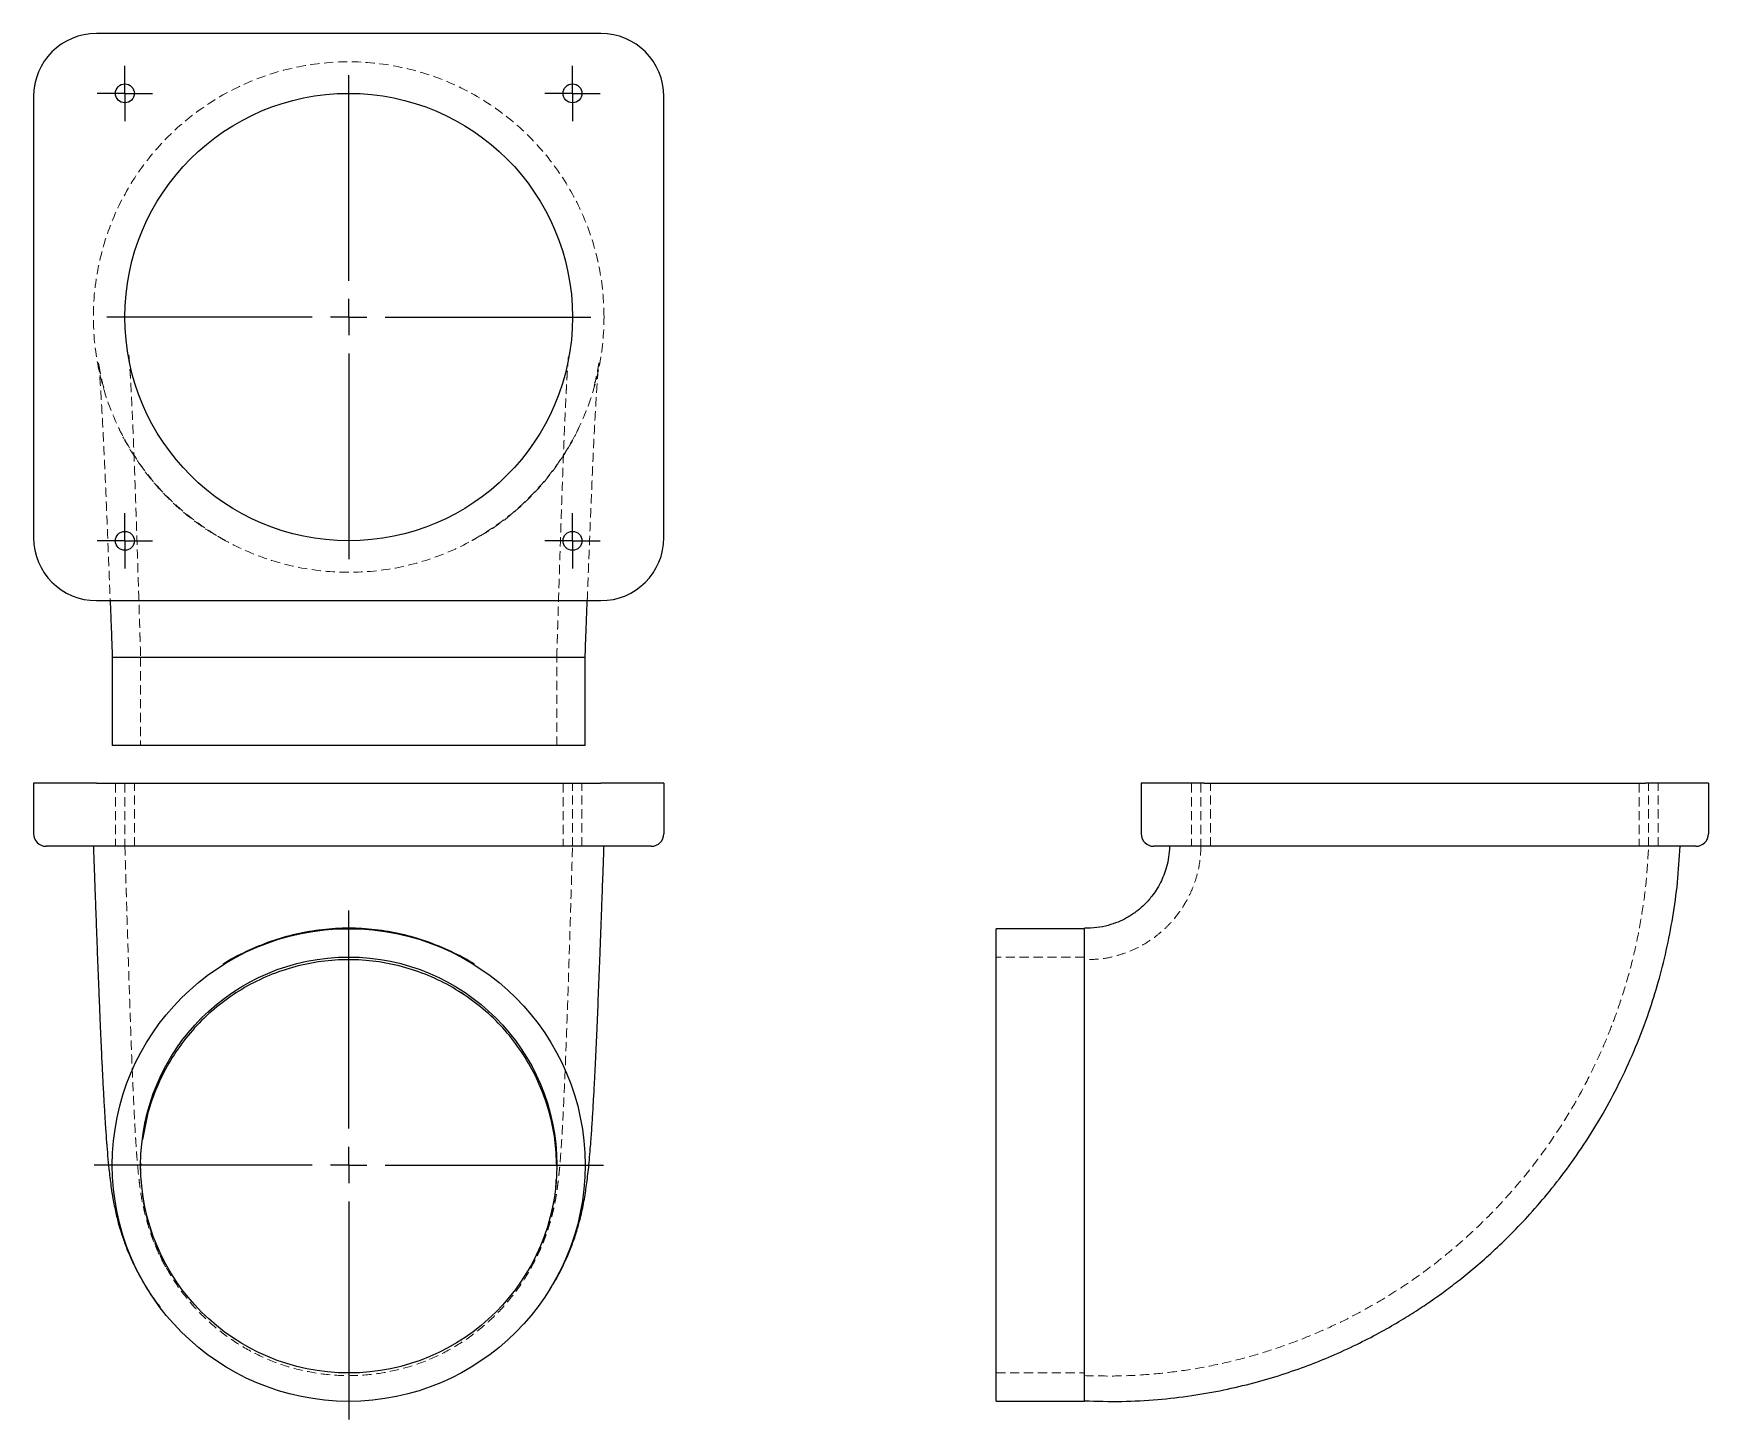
# Model space of a CAD drawing. Header units: millimetres. Extents: x 41 to 271, y 15 to 206.
import ezdxf

# ---------------------------------------------------------------- set-up
doc = ezdxf.new("R2010")
doc.units = ezdxf.units.MM
doc.linetypes.add('HIDDEN', pattern=[1.905, 1.27, -0.635])
doc.layers.add('10', color=7, linetype='Continuous')

# ---------------------------------------------------------------- blocks, each defined once
blk = doc.blocks.new('SW_CENTERMARKSYMBOL_0')
at = {"layer": '10', "color": 0}
for p, q in [((0, 5), (0, 34.94)), ((0, 0), (0, 2.5)), ((-5, 0), (-34.94, 0)), ((0, 0), (-2.5, 0)), ((0, 0), (0, -2.5)), ((0, 0), (2.5, 0)), ((5, 0), (34.94, 0)), ((0, -5), (0, -34.94))]:
    blk.add_line(p, q, dxfattribs=at)
blk = doc.blocks.new('SW_CENTERMARKSYMBOL_1')
at = {"layer": '10', "color": 0}
for p, q in [((0, 5), (0, 33.21)), ((0, 0), (0, 2.5)), ((-5, 0), (-33.21, 0)), ((0, 0), (-2.5, 0)), ((0, 0), (0, -2.5)), ((0, 0), (2.5, 0)), ((5, 0), (33.21, 0)), ((0, -5), (0, -33.21))]:
    blk.add_line(p, q, dxfattribs=at)
blk = doc.blocks.new('SW_CENTERMARKSYMBOL_2')
at = {"layer": '10', "color": 0}
for p, q in [((0, 2.5), (0, 3.8)), ((0, 0), (0, 2.5)), ((-2.5, 0), (-3.8, 0)), ((0, 0), (-2.5, 0)), ((0, 0), (0, -2.5)), ((0, 0), (2.5, 0)), ((2.5, 0), (3.8, 0)), ((0, -2.5), (0, -3.8))]:
    blk.add_line(p, q, dxfattribs=at)
blk = doc.blocks.new('SW_CENTERMARKSYMBOL_3')
at = {"layer": '10', "color": 0}
for p, q in [((0, 2.5), (0, 3.8)), ((0, 0), (0, 2.5)), ((-2.5, 0), (-3.8, 0)), ((0, 0), (-2.5, 0)), ((0, 0), (0, -2.5)), ((0, 0), (2.5, 0)), ((2.5, 0), (3.8, 0)), ((0, -2.5), (0, -3.8))]:
    blk.add_line(p, q, dxfattribs=at)
blk = doc.blocks.new('SW_CENTERMARKSYMBOL_4')
at = {"layer": '10', "color": 0}
for p, q in [((0, 2.5), (0, 3.8)), ((0, 0), (0, 2.5)), ((-2.5, 0), (-3.8, 0)), ((0, 0), (-2.5, 0)), ((0, 0), (0, -2.5)), ((0, 0), (2.5, 0)), ((2.5, 0), (3.8, 0)), ((0, -2.5), (0, -3.8))]:
    blk.add_line(p, q, dxfattribs=at)
blk = doc.blocks.new('SW_CENTERMARKSYMBOL_5')
at = {"layer": '10', "color": 0}
for p, q in [((0, 2.5), (0, 3.8)), ((0, 0), (0, 2.5)), ((-2.5, 0), (-3.8, 0)), ((0, 0), (-2.5, 0)), ((0, 0), (0, -2.5)), ((0, 0), (2.5, 0)), ((2.5, 0), (3.8, 0)), ((0, -2.5), (0, -3.8))]:
    blk.add_line(p, q, dxfattribs=at)

msp = doc.modelspace()

# ---------------------------------------------------------------- linework, layer by layer
at = {"color": 7, "linetype": 'Continuous', "lineweight": 25}
for p, q in [((118.76, 205.75), (49.56, 205.75)), ((40.91, 197.1), (40.91, 136.55)), ((127.41, 136.55), (127.41, 197.1)), ((49.56, 127.9), (118.76, 127.9)), ((51.72, 120.11), (51.72, 108)), ((116.6, 108), (116.6, 120.11)), ((116.6, 108), (51.72, 108)), ((40.91, 102.83), (40.91, 95.91)), ((49.56, 102.83), (40.91, 102.83)), ((49.56, 102.83), (118.76, 102.83)), ((127.41, 102.83), (118.76, 102.83)), ((127.41, 102.83), (127.41, 95.91)), ((192.9, 102.83), (192.9, 95.91)), ((201.55, 102.83), (192.9, 102.83)), ((201.55, 102.83), (262.1, 102.83)), ((270.75, 102.83), (262.1, 102.83)), ((270.75, 102.83), (270.75, 95.91)), ((49.56, 94.18), (42.64, 94.18)), ((118.76, 94.18), (49.56, 94.18)), ((125.68, 94.18), (118.76, 94.18)), ((201.55, 94.18), (194.63, 94.18)), ((262.1, 94.18), (201.55, 94.18)), ((269.02, 94.18), (262.1, 94.18)), ((185.11, 82.87), (173, 82.87)), ((173, 50.43), (173, 82.87)), ((55.64, 50.62), (55.61, 50.25)), ((173, 18), (173, 50.43)), ((185.11, 18), (185.11, 50.46)), ((173, 18), (185.11, 18))]:
    msp.add_line(p, q, dxfattribs=at)
at = {"color": 7, "linetype": 'HIDDEN', "lineweight": 18}
for p, q in [((55.61, 120.11), (55.61, 108)), ((112.7, 108), (112.7, 120.11)), ((52.15, 102.83), (52.15, 94.18)), ((53.45, 102.83), (53.45, 94.18)), ((54.75, 94.18), (54.75, 102.83)), ((113.57, 102.83), (113.57, 94.18)), ((114.87, 94.18), (114.87, 102.83)), ((116.16, 94.18), (116.16, 102.83)), ((199.82, 102.83), (199.82, 94.18)), ((201.11, 102.83), (201.11, 94.18)), ((202.41, 94.18), (202.41, 102.83)), ((261.23, 102.83), (261.23, 94.18)), ((262.53, 94.18), (262.53, 102.83)), ((263.83, 94.18), (263.83, 102.83)), ((185.11, 78.98), (173, 78.98)), ((98.91, 74.46), (100.24, 73.63)), ((100.24, 73.63), (100.43, 73.52)), ((173, 21.89), (185.11, 21.89))]:
    msp.add_line(p, q, dxfattribs=at)
at = {"color": 7, "linetype": 'Continuous', "lineweight": 25}
for centre, radius in [((53.45, 197.53), 1.3), ((114.87, 197.53), 1.3), ((84.16, 166.82), 30.71), ((53.45, 136.11), 1.3), ((114.87, 136.11), 1.3), ((84.16, 50.43), 32.44), ((84.16, 50.43), 28.55)]:
    msp.add_circle(centre, radius, dxfattribs=at)
for centre, radius, start, end in [((49.56, 197.1), 8.65, 90, 180), ((118.76, 197.1), 8.65, 0, 90), ((49.56, 136.55), 8.65, 180, 270), ((118.76, 136.55), 8.65, 270, 0), ((42.64, 95.91), 1.73, 180, 270), ((125.68, 95.91), 1.73, 270, 0), ((194.63, 95.91), 1.73, 180, 270), ((269.02, 95.91), 1.73, 270, 0)]:
    msp.add_arc(centre, radius, start, end, dxfattribs=at)
at = {"color": 7, "linetype": 'HIDDEN', "lineweight": 18}
for points, knots in [([(119.19, 166.82), (119.19, 164.53), (118.97, 162.24), (118.07, 157.74), (117.4, 155.53), (115.65, 151.3), (114.56, 149.27), (112.01, 145.45), (110.55, 143.67), (107.31, 140.43), (105.53, 138.97), (101.71, 136.42), (99.68, 135.33), (95.45, 133.58), (93.24, 132.91), (88.74, 132.01), (86.45, 131.79), (81.86, 131.79), (79.57, 132.01), (75.07, 132.91), (72.87, 133.58), (68.63, 135.33), (66.6, 136.42), (62.79, 138.97), (61.01, 140.43), (57.76, 143.67), (56.3, 145.45), (53.75, 149.27), (52.67, 151.3), (50.91, 155.53), (50.24, 157.74), (49.35, 162.24), (49.12, 164.53), (49.12, 169.12), (49.35, 171.41), (50.24, 175.91), (50.91, 178.11), (52.67, 182.35), (53.75, 184.38), (56.3, 188.19), (57.76, 189.97), (61.01, 193.22), (62.79, 194.68), (66.6, 197.23), (68.63, 198.31), (72.87, 200.07), (75.07, 200.74), (79.57, 201.63), (81.86, 201.86), (86.45, 201.86), (88.74, 201.63), (93.24, 200.74), (95.45, 200.07), (99.68, 198.31), (101.71, 197.23), (105.53, 194.68), (107.31, 193.22), (110.55, 189.97), (112.01, 188.19), (114.56, 184.38), (115.65, 182.35), (117.4, 178.11), (118.07, 175.91), (118.97, 171.41), (119.19, 169.12), (119.19, 166.82)], [0, 0, 0, 0, 0.03125, 0.03125, 0.0625, 0.0625, 0.09375, 0.09375, 0.125, 0.125, 0.15625, 0.15625, 0.1875, 0.1875, 0.21875, 0.21875, 0.25, 0.25, 0.28125, 0.28125, 0.3125, 0.3125, 0.34375, 0.34375, 0.375, 0.375, 0.40625, 0.40625, 0.4375, 0.4375, 0.46875, 0.46875, 0.5, 0.5, 0.53125, 0.53125, 0.5625, 0.5625, 0.59375, 0.59375, 0.625, 0.625, 0.65625, 0.65625, 0.6875, 0.6875, 0.71875, 0.71875, 0.75, 0.75, 0.78125, 0.78125, 0.8125, 0.8125, 0.84375, 0.84375, 0.875, 0.875, 0.90625, 0.90625, 0.9375, 0.9375, 0.96875, 0.96875, 1, 1, 1, 1]), ([(53.99, 161.58), (54, 161.48), (54.02, 161.3), (54.06, 160.79), (54.1, 160.23), (54.14, 159.61), (54.19, 158.88), (54.24, 157.99), (54.3, 156.87), (54.37, 155.49), (54.45, 153.85), (54.53, 152.05), (54.61, 150.09), (54.69, 148.05), (54.77, 145.97), (54.84, 143.94), (54.91, 141.81), (55, 139.39), (55.09, 136.68), (55.18, 133.84), (55.27, 130.95), (55.36, 128.2), (55.42, 126.12), (55.47, 124.74), (55.49, 123.93), (55.52, 122.95), (55.56, 121.66), (55.59, 120.67), (55.61, 120.11)], [0, 0, 0, 0, 0.044175, 0.076951, 0.107725, 0.136977, 0.165628, 0.198563, 0.236496, 0.279435, 0.32738, 0.376178, 0.421312, 0.472556, 0.518042, 0.558313, 0.601032, 0.648632, 0.701098, 0.756462, 0.807545, 0.858897, 0.904784, 0.918479, 0.931845, 0.947767, 0.970476, 1, 1, 1, 1]), ([(112.7, 120.11), (112.72, 120.62), (112.75, 121.54), (112.79, 122.76), (112.82, 123.7), (112.84, 124.46), (112.86, 125.16), (112.88, 125.87), (112.92, 127.05), (112.97, 128.75), (113.05, 131.15), (113.13, 133.84), (113.23, 136.68), (113.32, 139.39), (113.4, 141.81), (113.48, 143.94), (113.55, 145.97), (113.63, 148.05), (113.71, 150.09), (113.79, 152.05), (113.87, 153.85), (113.95, 155.49), (114.02, 156.87), (114.08, 157.99), (114.13, 158.88), (114.17, 159.61), (114.22, 160.23), (114.26, 160.79), (114.3, 161.3), (114.31, 161.48), (114.32, 161.58)], [0, 0, 0, 0, 0.027121, 0.048611, 0.064463, 0.076622, 0.08895, 0.10155, 0.114424, 0.151591, 0.192462, 0.243544, 0.298908, 0.351373, 0.398973, 0.441691, 0.481963, 0.527448, 0.578691, 0.623826, 0.672622, 0.720567, 0.763506, 0.801439, 0.834373, 0.863024, 0.892276, 0.92305, 0.955825, 1, 1, 1, 1]), ([(50.55, 157.13), (50.52, 157.22), (50.38, 157.7), (50.21, 158.47), (50.03, 159.34), (49.92, 159.96), (49.87, 160.3), (49.84, 160.48), (49.83, 160.55), (49.83, 160.54), (49.83, 160.53)], [0, 0, 0, 0, 0.044243, 0.233351, 0.393287, 0.528203, 0.645673, 0.770839, 0.912988, 1, 1, 1, 1]), ([(49.83, 160.53), (49.84, 160.5), (49.84, 160.43), (49.87, 160.14), (49.92, 159.68), (49.97, 159.06), (50.04, 158.09), (50.14, 156.6), (50.27, 154.42), (50.4, 152.06), (50.52, 149.7), (50.62, 147.52), (50.72, 145.32), (50.82, 143.18), (50.91, 141.04), (51, 138.86), (51.09, 136.5), (51.19, 134.06), (51.29, 131.38), (51.37, 129.34), (51.42, 128.1), (51.42, 127.9)], [0, 0, 0, 0, 0.029852, 0.062534, 0.099242, 0.138375, 0.177642, 0.256534, 0.338013, 0.422925, 0.486462, 0.546658, 0.603486, 0.659122, 0.706972, 0.758009, 0.812222, 0.868345, 0.920866, 0.987264, 1, 1, 1, 1]), ([(116.89, 127.9), (116.91, 128.31), (116.95, 129.55), (117.03, 131.59), (117.13, 134.06), (117.22, 136.5), (117.32, 138.86), (117.41, 141.04), (117.5, 143.18), (117.59, 145.32), (117.69, 147.52), (117.79, 149.7), (117.91, 152.06), (118.04, 154.42), (118.17, 156.6), (118.27, 158.09), (118.35, 159.06), (118.4, 159.68), (118.44, 160.14), (118.47, 160.43), (118.48, 160.5), (118.48, 160.53)], [0, 0, 0, 0, 0.026265, 0.079137, 0.131658, 0.187781, 0.241994, 0.293031, 0.34088, 0.396517, 0.453344, 0.51354, 0.577077, 0.661989, 0.743467, 0.822359, 0.861626, 0.900758, 0.937466, 0.970149, 1, 1, 1, 1]), ([(118.48, 160.53), (118.48, 160.54), (118.48, 160.55), (118.47, 160.48), (118.45, 160.3), (118.4, 159.96), (118.29, 159.34), (118.1, 158.47), (117.93, 157.7), (117.79, 157.22), (117.77, 157.13)], [0, 0, 0, 0, 0.087012, 0.229161, 0.354327, 0.471797, 0.606713, 0.766649, 0.955757, 1, 1, 1, 1]), ([(67.25, 136.14), (67.04, 136.25), (66.59, 136.5), (65.62, 137.06), (64.29, 137.89), (62.56, 139.12), (60.69, 140.69), (58.59, 142.73), (56.45, 145.2), (54.44, 148.13), (53.16, 150.29), (52.66, 151.48), (52.61, 151.6)], [0, 0, 0, 0, 0.039407, 0.084542, 0.164595, 0.260951, 0.374584, 0.495302, 0.656737, 0.818841, 0.981772, 1, 1, 1, 1]), ([(115.71, 151.6), (115.66, 151.48), (115.16, 150.29), (113.88, 148.13), (111.87, 145.2), (109.79, 142.8), (107.83, 140.88), (106.14, 139.43), (104.66, 138.33), (103.46, 137.54), (102.53, 136.96), (101.72, 136.5), (101.27, 136.25), (101.06, 136.14)], [0, 0, 0, 0, 0.0182269, 0.1811462, 0.3432377, 0.5046619, 0.6119799, 0.7152716, 0.8051288, 0.8638195, 0.915464, 0.9605959, 1, 1, 1, 1]), ([(53.45, 94.18), (53.46, 93.64), (53.49, 92.68), (53.53, 91.41), (53.56, 90.42), (53.58, 89.63), (53.61, 88.9), (53.63, 88.16), (53.65, 87.4), (53.69, 86.02), (53.75, 83.95), (53.84, 81.21), (53.93, 78.42), (54.01, 75.74), (54.1, 73.26), (54.17, 71.08), (54.24, 69.12), (54.31, 67.24), (54.38, 65.29), (54.47, 63.22), (54.56, 61.06), (54.65, 59.03), (54.74, 57.26), (54.82, 55.81), (54.89, 54.59), (54.95, 53.57), (55.01, 52.67), (55.08, 51.64), (55.18, 50.45), (55.29, 49.26), (55.4, 48.31), (55.49, 47.52), (55.62, 46.64), (55.8, 45.54), (56.08, 44.18), (56.49, 42.55), (57.07, 40.75), (57.85, 38.8), (58.62, 37.14), (59.21, 36.18), (59.39, 35.89)], [0, 0, 0, 0, 0.021516, 0.038633, 0.051355, 0.061043, 0.070837, 0.080863, 0.091122, 0.101612, 0.136894, 0.176141, 0.215257, 0.255379, 0.292232, 0.325721, 0.355856, 0.384811, 0.417234, 0.453288, 0.492985, 0.53633, 0.571969, 0.604197, 0.633015, 0.658422, 0.6805, 0.702774, 0.740069, 0.780203, 0.800924, 0.820362, 0.838049, 0.854563, 0.87687, 0.900763, 0.926693, 0.955016, 0.986026, 1, 1, 1, 1]), ([(109.12, 36.28), (109.4, 36.76), (110.23, 38.17), (111.03, 40.16), (111.68, 42.1), (112.05, 43.43), (112.33, 44.6), (112.52, 45.58), (112.65, 46.33), (112.73, 46.88), (112.79, 47.3), (112.85, 47.78), (112.92, 48.36), (113.01, 49.12), (113.1, 50.02), (113.18, 50.96), (113.26, 52.06), (113.35, 53.35), (113.46, 55.03), (113.56, 56.87), (113.65, 58.69), (113.73, 60.44), (113.8, 62.17), (113.89, 64.14), (113.97, 66.38), (114.07, 68.91), (114.17, 71.69), (114.27, 74.64), (114.36, 77.59), (114.45, 80.33), (114.53, 82.85), (114.6, 85.13), (114.65, 86.9), (114.69, 88.23), (114.72, 89.29), (114.76, 90.59), (114.81, 92.26), (114.85, 93.5), (114.87, 94.18)], [0, 0, 0, 0, 0.0225645, 0.0657085, 0.0866909, 0.1056969, 0.1222924, 0.1367387, 0.149439, 0.1585663, 0.1682225, 0.1813224, 0.1980832, 0.2184874, 0.2475027, 0.272813, 0.294291, 0.3342417, 0.3758385, 0.418379, 0.4597148, 0.4913374, 0.5227823, 0.5581303, 0.598199, 0.6387319, 0.6831858, 0.7294889, 0.7727115, 0.81264, 0.8469312, 0.8783882, 0.907077, 0.9196414, 0.9325892, 0.9500679, 0.9725361, 1, 1, 1, 1]), ([(185.11, 21.52), (186.74, 21.48), (189.94, 21.41), (194.62, 21.7), (199.06, 22.23), (203.25, 22.99), (207.18, 23.94), (210.83, 25.03), (214.22, 26.23), (217.48, 27.56), (220.58, 28.99), (223.49, 30.51), (226.08, 32.01), (228.36, 33.44), (230.36, 34.79), (232.24, 36.15), (234.16, 37.63), (236.23, 39.35), (238.46, 41.34), (240.82, 43.63), (243.28, 46.24), (245.8, 49.2), (248.34, 52.54), (250.75, 56.1), (252.98, 59.85), (255.02, 63.78), (256.92, 68.04), (258.52, 72.31), (259.82, 76.53), (260.85, 80.66), (261.66, 84.99), (262.27, 89.52), (262.44, 92.61), (262.53, 94.18)], [0, 0, 0, 0, 0.041537, 0.081264, 0.119168, 0.155234, 0.189447, 0.221795, 0.252266, 0.280848, 0.311185, 0.339027, 0.364359, 0.387169, 0.407445, 0.425849, 0.446159, 0.468975, 0.494308, 0.522168, 0.552569, 0.585525, 0.621051, 0.659163, 0.694647, 0.732138, 0.771647, 0.81319, 0.847899, 0.883927, 0.921281, 0.959969, 1, 1, 1, 1]), ([(201.11, 94.18), (201.08, 93.49), (201.01, 92.18), (200.62, 90.34), (200.1, 88.74), (199.5, 87.38), (198.87, 86.24), (198.26, 85.31), (197.69, 84.55), (197.01, 83.74), (196.09, 82.79), (194.75, 81.66), (193.18, 80.63), (191.42, 79.77), (189.54, 79.12), (187.41, 78.66), (185.9, 78.63), (185.11, 78.61)], [0, 0, 0, 0, 0.083189, 0.158614, 0.226313, 0.286319, 0.338661, 0.383364, 0.42045, 0.454182, 0.510674, 0.581062, 0.665269, 0.737469, 0.817356, 0.904883, 1, 1, 1, 1]), ([(201.48, 94.18), (201.42, 94.18), (201.15, 94.18), (201.13, 94.18), (201.11, 94.18)], [0, 0, 0, 0, 0.231515, 1, 1, 1, 1]), ([(262.53, 94.18), (262.52, 94.18), (262.5, 94.18), (262.23, 94.18), (262.16, 94.18)], [0, 0, 0, 0, 0.768485, 1, 1, 1, 1]), ([(67.88, 73.52), (68.44, 73.9), (69.05, 74.32), (69.72, 74.69), (69.79, 74.72)], [0, 0, 0, 0, 0.892629, 1, 1, 1, 1]), ([(55.61, 50.25), (55.61, 50.19), (55.61, 49.22), (55.7, 48.26), (55.79, 47.37)], [0, 0, 0, 0, 0.064406, 1, 1, 1, 1]), ([(55.8, 47.16), (55.82, 46.89), (55.9, 45.37), (56.53, 42.66), (57.7, 39.11), (59.37, 35.75), (61.44, 32.63), (63.91, 29.82), (66.73, 27.35), (69.84, 25.27), (73.2, 23.61), (76.75, 22.41), (80.42, 21.68), (84.16, 21.43), (87.89, 21.68), (91.57, 22.41), (95.11, 23.61), (98.47, 25.27), (101.58, 27.35), (104.4, 29.82), (106.87, 32.63), (108.95, 35.75), (110.61, 39.11), (111.8, 42.65), (112.48, 45.82), (112.57, 47.8), (112.6, 48.54)], [0, 0, 0, 0, 0.009728, 0.053561, 0.097395, 0.141228, 0.185062, 0.228895, 0.272729, 0.316562, 0.360396, 0.404229, 0.448063, 0.491896, 0.53573, 0.579563, 0.623397, 0.66723, 0.711064, 0.754897, 0.798731, 0.842564, 0.886398, 0.930231, 0.974065, 1, 1, 1, 1]), ([(112.69, 49.88), (112.7, 49.94), (112.71, 50.06), (112.7, 50.19), (112.7, 50.25)], [0, 0, 0, 0, 0.50005, 1, 1, 1, 1])]:
    msp.add_open_spline(points, degree=3, knots=knots, dxfattribs=at)
at = {"color": 7, "linetype": 'Continuous', "lineweight": 25}
for points, knots in [([(51.42, 127.9), (51.45, 127.17), (51.49, 126.18), (51.54, 124.91), (51.57, 124.07), (51.61, 123.06), (51.66, 121.73), (51.7, 120.7), (51.72, 120.11)], [0, 0, 0, 0, 0.280189, 0.386333, 0.48979, 0.605303, 0.774551, 1, 1, 1, 1]), ([(116.6, 120.11), (116.62, 120.65), (116.65, 121.61), (116.7, 122.87), (116.74, 123.83), (116.77, 124.61), (116.79, 125.36), (116.82, 126.12), (116.86, 126.97), (116.88, 127.56), (116.89, 127.9)], [0, 0, 0, 0, 0.207266, 0.368092, 0.482439, 0.575709, 0.671199, 0.768911, 0.868845, 1, 1, 1, 1]), ([(116.6, 120.11), (116.6, 120.11), (116.39, 120.11), (115.57, 120.11), (114.95, 120.11), (113.32, 120.11), (112.32, 120.11), (109.96, 120.11), (108.61, 120.11), (105.6, 120.11), (103.95, 120.11), (100.42, 120.11), (98.54, 120.11), (94.62, 120.11), (92.57, 120.11), (88.41, 120.11), (86.28, 120.11), (82.03, 120.11), (79.91, 120.11), (75.74, 120.11), (73.7, 120.11), (69.77, 120.11), (67.89, 120.11), (64.36, 120.11), (62.71, 120.11), (59.71, 120.11), (58.35, 120.11), (56, 120.11), (54.99, 120.11), (53.37, 120.11), (52.75, 120.11), (51.92, 120.11), (51.72, 120.11), (51.72, 120.11)], [0, 0, 0, 0, 0.0625, 0.0625, 0.125, 0.125, 0.1875, 0.1875, 0.25, 0.25, 0.3125, 0.3125, 0.375, 0.375, 0.4375, 0.4375, 0.5, 0.5, 0.5625, 0.5625, 0.625, 0.625, 0.6875, 0.6875, 0.75, 0.75, 0.8125, 0.8125, 0.875, 0.875, 0.9375, 0.9375, 1, 1, 1, 1]), ([(49.12, 94.18), (49.15, 93.56), (49.18, 92.47), (49.23, 91.06), (49.27, 89.98), (49.33, 88.43), (49.41, 86.27), (49.51, 83.37), (49.62, 80.42), (49.73, 77.44), (49.85, 74.63), (49.95, 72.04), (50.05, 69.71), (50.15, 67.38), (50.26, 64.94), (50.39, 62.35), (50.52, 59.85), (50.66, 57.53), (50.79, 55.44), (50.93, 53.52), (51.08, 51.66), (51.23, 50.11), (51.38, 48.72), (51.53, 47.55), (51.7, 46.46), (51.89, 45.37), (52.08, 44.41), (52.29, 43.47), (52.57, 42.36), (52.94, 41.08), (53.49, 39.49), (54.22, 37.68), (55.18, 35.67), (56.42, 33.54), (57.46, 31.9), (58.18, 31.06), (58.32, 30.9)], [0, 0, 0, 0, 0.0232656, 0.0407941, 0.0528093, 0.0635191, 0.0991782, 0.134634, 0.1742286, 0.213727, 0.2526523, 0.2888789, 0.3224156, 0.3535307, 0.393514, 0.4359721, 0.4806336, 0.5243072, 0.5661448, 0.6067896, 0.6485775, 0.6916433, 0.7198436, 0.7474351, 0.7740466, 0.7930613, 0.8107881, 0.8251011, 0.8369677, 0.8546749, 0.8756282, 0.8999255, 0.9276284, 0.9587784, 0.9920278, 1, 1, 1, 1]), ([(111.8, 33.48), (112.02, 33.81), (112.83, 35.03), (113.77, 36.95), (114.69, 39.12), (115.32, 40.9), (115.77, 42.45), (116.09, 43.75), (116.35, 44.96), (116.56, 46.12), (116.73, 47.19), (116.88, 48.32), (117.02, 49.51), (117.16, 50.82), (117.28, 52.22), (117.39, 53.58), (117.48, 54.79), (117.56, 55.94), (117.63, 57.09), (117.71, 58.38), (117.8, 59.95), (117.9, 61.96), (118.02, 64.32), (118.16, 67.36), (118.32, 71.04), (118.5, 75.36), (118.65, 79.15), (118.76, 82.29), (118.85, 84.69), (118.92, 86.59), (118.97, 88.01), (119.01, 89.1), (119.06, 90.44), (119.12, 92.17), (119.17, 93.46), (119.19, 94.18)], [0, 0, 0, 0, 0.015571, 0.056873, 0.082838, 0.107344, 0.130552, 0.147558, 0.164611, 0.186397, 0.210852, 0.23876, 0.270316, 0.302981, 0.338894, 0.369615, 0.396048, 0.420963, 0.444628, 0.467541, 0.49888, 0.536078, 0.578518, 0.621482, 0.685717, 0.748903, 0.810454, 0.844155, 0.876802, 0.906606, 0.919615, 0.932444, 0.949575, 0.972091, 1, 1, 1, 1]), ([(185.11, 18.06), (186.82, 18.01), (190.18, 17.92), (195.1, 18.19), (199.76, 18.73), (204.17, 19.51), (208.29, 20.48), (212.14, 21.61), (215.71, 22.85), (219.13, 24.23), (222.39, 25.73), (225.46, 27.31), (228.19, 28.86), (230.59, 30.36), (232.69, 31.77), (234.68, 33.19), (236.7, 34.74), (238.9, 36.53), (241.26, 38.62), (243.75, 41.02), (246.35, 43.76), (249.02, 46.87), (251.71, 50.37), (254.26, 54.1), (256.63, 58.05), (258.8, 62.18), (260.82, 66.65), (262.52, 71.14), (263.91, 75.58), (265.01, 79.93), (265.9, 84.49), (266.56, 89.26), (266.76, 92.52), (266.86, 94.18)], [0, 0, 0, 0, 0.04144, 0.081085, 0.118917, 0.15492, 0.189079, 0.221378, 0.251805, 0.280345, 0.310637, 0.338432, 0.363716, 0.386475, 0.406695, 0.42509, 0.445433, 0.468277, 0.493634, 0.521516, 0.551938, 0.584917, 0.620468, 0.658611, 0.694128, 0.731658, 0.771216, 0.812817, 0.847582, 0.883673, 0.921101, 0.959873, 1, 1, 1, 1]), ([(196.79, 94.18), (196.76, 93.68), (196.71, 92.72), (196.41, 91.39), (196.03, 90.23), (195.55, 89.15), (195, 88.2), (194.42, 87.37), (193.81, 86.65), (193.09, 85.91), (192.12, 85.1), (190.97, 84.36), (189.69, 83.74), (188.33, 83.28), (186.78, 82.96), (185.68, 82.94), (185.11, 82.93)], [0, 0, 0, 0, 0.083384, 0.158958, 0.226774, 0.286878, 0.355074, 0.40972, 0.454981, 0.511403, 0.581737, 0.665877, 0.738, 0.817772, 0.905129, 1, 1, 1, 1]), ([(101.42, 77.96), (101.42, 77.96), (100.43, 78.66), (98.24, 79.76), (94.9, 81.18), (91.39, 82.19), (87.8, 82.8), (84.16, 83), (80.52, 82.8), (76.93, 82.19), (73.42, 81.18), (70.07, 79.76), (67.89, 78.66), (66.9, 77.96), (66.9, 77.96)], [0, 0, 0, 0, 0.000008, 0.100006, 0.200004, 0.300002, 0.400001, 0.499999, 0.599997, 0.699996, 0.799994, 0.899992, 0.99999, 1, 1, 1, 1]), ([(185.11, 50.46), (185.11, 52.59), (185.11, 54.71), (185.11, 58.88), (185.11, 60.92), (185.11, 64.85), (185.11, 66.73), (185.11, 70.27), (185.11, 71.92), (185.11, 74.92), (185.11, 76.28), (185.11, 78.64), (185.11, 79.65), (185.11, 81.28), (185.11, 81.9), (185.11, 82.72), (185.11, 82.93), (185.11, 82.93)], [0, 0, 0, 0, 0.125, 0.125, 0.25, 0.25, 0.375, 0.375, 0.5, 0.5, 0.625, 0.625, 0.75, 0.75, 0.875, 0.875, 1, 1, 1, 1]), ([(112.7, 50.25), (112.65, 51.48), (112.54, 53.95), (111.77, 57.59), (110.57, 61.1), (108.92, 64.43), (106.85, 67.51), (104.39, 70.31), (101.58, 72.77), (98.47, 74.85), (95.11, 76.51), (91.57, 77.71), (87.89, 78.45), (84.16, 78.69), (80.42, 78.45), (76.75, 77.71), (73.2, 76.51), (69.84, 74.85), (66.73, 72.77), (63.92, 70.31), (61.47, 67.51), (59.4, 64.43), (57.75, 61.1), (56.52, 57.6), (56.09, 55.17), (55.88, 53.95)], [0, 0, 0, 0, 0.043295, 0.08659, 0.129885, 0.173181, 0.216476, 0.259771, 0.303428, 0.347084, 0.390741, 0.434398, 0.478055, 0.521712, 0.565368, 0.609025, 0.652682, 0.696339, 0.739995, 0.783652, 0.826947, 0.870242, 0.913538, 0.956833, 1, 1, 1, 1])]:
    msp.add_open_spline(points, degree=3, knots=knots, dxfattribs=at)
at = {"color": 7, "linetype": 'HIDDEN', "lineweight": 18}
msp.add_open_spline([(55.61, 120.11), (55.61, 120.11), (55.61, 120.11), (55.61, 120.11), (55.61, 120.11)], degree=3, dxfattribs=at)

# ---------------------------------------------------------------- block references
at = {"layer": '10'}
for name, p in [('SW_CENTERMARKSYMBOL_5', (53.45, 197.53)), ('SW_CENTERMARKSYMBOL_1', (84.16, 166.82)), ('SW_CENTERMARKSYMBOL_3', (114.87, 197.53)), ('SW_CENTERMARKSYMBOL_4', (53.45, 136.11)), ('SW_CENTERMARKSYMBOL_2', (114.87, 136.11)), ('SW_CENTERMARKSYMBOL_0', (84.16, 50.43))]:
    msp.add_blockref(name, p, dxfattribs=at)

doc.saveas('drawing.dxf')
